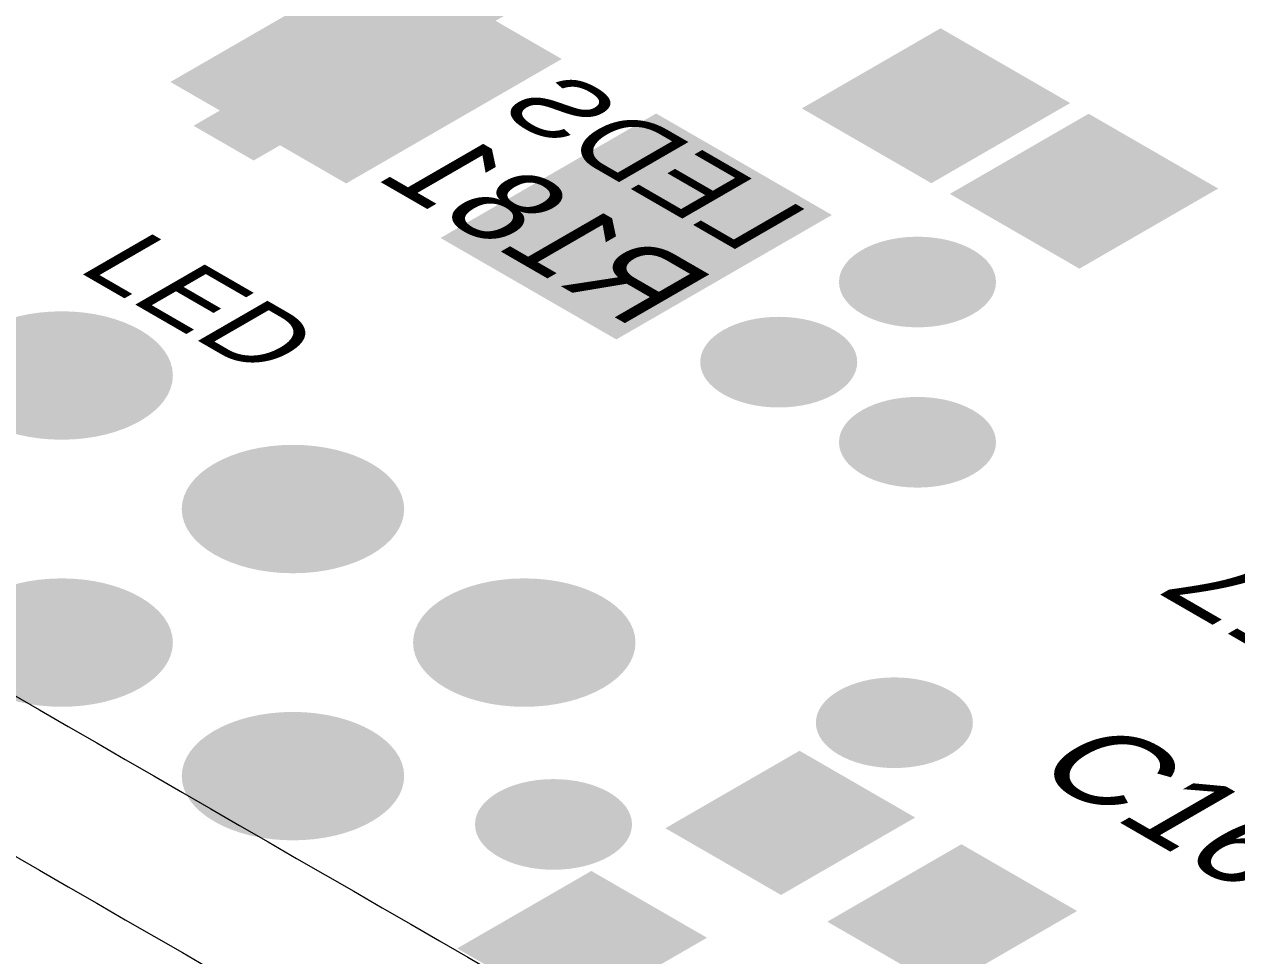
# Model space of a CAD drawing. Header units: millimetres. Extents: x -6 to 177, y -65 to 42.
# Drawn here: x 38.25 to 47.52, y -26.89 to -19.77 of the extents above; entities that cross this region are included whole.
import ezdxf

# ---------------------------------------------------------------- set-up
doc = ezdxf.new("R2010")
doc.units = ezdxf.units.MM
for name, color, linetype, true_color in [('Bottom Layer- Bottom', 7, 'Continuous', 0xffffff), ('Bottom Overlay- Bot Silk', 7, 'Continuous', 0xffffff), ('Bottom Solder- Bot Mask', 7, 'Continuous', 0xffffff), ('Mechanical 13', 7, 'Continuous', 0xffffff), ('Multi-Layer', 7, 'Continuous', 0xffffff), ('Pad Holes', 7, 'Continuous', 0xffffff), ('Top Layer- Top', 7, 'Continuous', 0xffffff), ('Top Overlay- Top Silk', 7, 'Continuous', 0xffffff), ('Top Paste- Top Paste', 7, 'Continuous', 0xffffff), ('Top Solder- Top Mask', 7, 'Continuous', 0xffffff), ('Via Holes', 7, 'Continuous', 0xffffff)]:
    doc.layers.add(name, color=color, linetype=linetype, true_color=true_color)
doc.styles.add('Arial', font='')
doc.styles.get('Arial').set_extended_font_data('Arial')

# ---------------------------------------------------------------- blocks, each defined once
blk = doc.blocks.new('CAP_POL_1411_3528_218')
at = {"layer": 'Mechanical 13', "linetype": 'Continuous', "lineweight": 18}
blk.add_hatch(color=56, dxfattribs=at).paths.add_polyline_path([(39.5449, -20.5451), (40.0046, -20.8105), (42.0552, -19.6265), (41.5956, -19.3612)], flags=0)
at = {"layer": 'Top Layer- Top', "linetype": 'Continuous', "lineweight": 18}
for points in [[(39.4389, -20.2103), (41.0157, -19.2999), (42.2885, -20.0348), (40.7117, -20.9452)], [(41.5036, -21.4024), (43.0805, -20.492), (44.3533, -21.2269), (42.7764, -22.1373)]]:
    blk.add_hatch(color=7, dxfattribs=at).paths.add_polyline_path(points, flags=0)
at = {"layer": 'Top Paste- Top Paste', "linetype": 'Continuous', "lineweight": 18}
for points in [[(39.4389, -20.2103), (41.0157, -19.2999), (42.2885, -20.0348), (40.7117, -20.9452)], [(41.5036, -21.4024), (43.0805, -20.492), (44.3533, -21.2269), (42.7764, -22.1373)]]:
    blk.add_hatch(color=7, dxfattribs=at).paths.add_polyline_path(points, flags=0)
at = {"layer": 'Top Solder- Top Mask', "linetype": 'Continuous', "lineweight": 18}
for points in [[(39.3682, -20.2103), (41.0157, -19.2591), (42.3592, -20.0348), (40.7117, -20.986)], [(41.4329, -21.4024), (43.0805, -20.4512), (44.424, -21.2269), (42.7764, -22.1781)]]:
    blk.add_hatch(color=7, dxfattribs=at).paths.add_polyline_path(points, flags=0)
blk = doc.blocks.new('CAP_0805_2012_217')
at = {"layer": 'Top Layer- Top', "linetype": 'Continuous', "lineweight": 18}
for points in [[(46.1741, -20.3716), (45.1841, -20.9431), (44.2649, -20.4124), (45.2548, -19.8409)], [(47.3054, -21.0248), (46.3155, -21.5963), (45.3963, -21.0656), (46.3862, -20.4941)]]:
    blk.add_hatch(color=7, dxfattribs=at).paths.add_polyline_path(points, flags=0)
at = {"layer": 'Top Paste- Top Paste', "linetype": 'Continuous', "lineweight": 18}
for points in [[(46.1741, -20.3716), (45.1841, -20.9431), (44.2649, -20.4124), (45.2548, -19.8409)], [(47.3054, -21.0248), (46.3155, -21.5963), (45.3963, -21.0656), (46.3862, -20.4941)]]:
    blk.add_hatch(color=7, dxfattribs=at).paths.add_polyline_path(points, flags=0)
at = {"layer": 'Top Solder- Top Mask', "linetype": 'Continuous', "lineweight": 18}
for points in [[(46.2448, -20.3716), (45.1841, -20.984), (44.1942, -20.4124), (45.2548, -19.8)], [(47.3762, -21.0248), (46.3155, -21.6372), (45.3255, -21.0656), (46.3862, -20.4532)]]:
    blk.add_hatch(color=7, dxfattribs=at).paths.add_polyline_path(points, flags=0)
blk = doc.blocks.new('3362X_PRIMARY_B_67')
at = {"layer": 'Bottom Layer- Bottom', "linetype": 'Continuous', "lineweight": 18}
h = blk.add_hatch(color=7, dxfattribs=at)
edge = h.paths.add_edge_path(flags=0)
edge.add_ellipse((38.5373, -22.4537), major_axis=(-0.8, 0), ratio=0.57735, start_angle=0, end_angle=360)
h = blk.add_hatch(color=7, dxfattribs=at)
edge = h.paths.add_edge_path(flags=0)
edge.add_ellipse((38.5373, -24.4949), major_axis=(-0.8, 0), ratio=0.57735, start_angle=0, end_angle=360)
h = blk.add_hatch(color=7, dxfattribs=at)
edge = h.paths.add_edge_path(flags=0)
edge.add_ellipse((42.0729, -24.4949), major_axis=(-0.8, 0), ratio=0.57735, start_angle=0, end_angle=360)
at = {"layer": 'Bottom Solder- Bot Mask', "linetype": 'Continuous', "lineweight": 18}
h = blk.add_hatch(color=7, dxfattribs=at)
edge = h.paths.add_edge_path(flags=0)
edge.add_ellipse((38.5373, -22.4537), major_axis=(-0.85, 0), ratio=0.57735, start_angle=0, end_angle=360)
h = blk.add_hatch(color=7, dxfattribs=at)
edge = h.paths.add_edge_path(flags=0)
edge.add_ellipse((38.5373, -24.4949), major_axis=(-0.85, 0), ratio=0.57735, start_angle=0, end_angle=360)
h = blk.add_hatch(color=7, dxfattribs=at)
edge = h.paths.add_edge_path(flags=0)
edge.add_ellipse((42.0729, -24.4949), major_axis=(-0.85, 0), ratio=0.57735, start_angle=0, end_angle=360)
at = {"layer": 'Multi-Layer', "linetype": 'Continuous', "lineweight": 18}
h = blk.add_hatch(color=9, dxfattribs=at)
edge = h.paths.add_edge_path(flags=0)
edge.add_ellipse((38.5373, -22.4537), major_axis=(-0.8, 0), ratio=0.57735, start_angle=0, end_angle=360)
h = blk.add_hatch(color=9, dxfattribs=at)
edge = h.paths.add_edge_path(flags=0)
edge.add_ellipse((38.5373, -24.4949), major_axis=(-0.8, 0), ratio=0.57735, start_angle=0, end_angle=360)
h = blk.add_hatch(color=9, dxfattribs=at)
edge = h.paths.add_edge_path(flags=0)
edge.add_ellipse((42.0729, -24.4949), major_axis=(-0.8, 0), ratio=0.57735, start_angle=0, end_angle=360)
at = {"layer": 'Pad Holes', "linetype": 'Continuous', "lineweight": 18}
h = blk.add_hatch(color=7, dxfattribs=at)
edge = h.paths.add_edge_path(flags=0)
edge.add_ellipse((38.5373, -22.4537), major_axis=(-0.4, 0), ratio=0.57735, start_angle=0, end_angle=360)
h = blk.add_hatch(color=7, dxfattribs=at)
edge = h.paths.add_edge_path(flags=0)
edge.add_ellipse((38.5373, -24.4949), major_axis=(-0.4, 0), ratio=0.57735, start_angle=0, end_angle=360)
h = blk.add_hatch(color=7, dxfattribs=at)
edge = h.paths.add_edge_path(flags=0)
edge.add_ellipse((42.0729, -24.4949), major_axis=(-0.4, 0), ratio=0.57735, start_angle=0, end_angle=360)
at = {"layer": 'Top Layer- Top', "linetype": 'Continuous', "lineweight": 18}
h = blk.add_hatch(color=7, dxfattribs=at)
edge = h.paths.add_edge_path(flags=0)
edge.add_ellipse((38.5373, -22.4537), major_axis=(-0.8, 0), ratio=0.57735, start_angle=0, end_angle=360)
h = blk.add_hatch(color=7, dxfattribs=at)
edge = h.paths.add_edge_path(flags=0)
edge.add_ellipse((38.5373, -24.4949), major_axis=(-0.8, 0), ratio=0.57735, start_angle=0, end_angle=360)
h = blk.add_hatch(color=7, dxfattribs=at)
edge = h.paths.add_edge_path(flags=0)
edge.add_ellipse((42.0729, -24.4949), major_axis=(-0.8, 0), ratio=0.57735, start_angle=0, end_angle=360)
at = {"layer": 'Top Solder- Top Mask', "linetype": 'Continuous', "lineweight": 18}
h = blk.add_hatch(color=7, dxfattribs=at)
edge = h.paths.add_edge_path(flags=0)
edge.add_ellipse((38.5373, -22.4537), major_axis=(-0.85, 0), ratio=0.57735, start_angle=0, end_angle=360)
h = blk.add_hatch(color=7, dxfattribs=at)
edge = h.paths.add_edge_path(flags=0)
edge.add_ellipse((38.5373, -24.4949), major_axis=(-0.85, 0), ratio=0.57735, start_angle=0, end_angle=360)
h = blk.add_hatch(color=7, dxfattribs=at)
edge = h.paths.add_edge_path(flags=0)
edge.add_ellipse((42.0729, -24.4949), major_axis=(-0.85, 0), ratio=0.57735, start_angle=0, end_angle=360)
blk = doc.blocks.new('RES_0805_2012_37')
at = {"layer": 'Top Layer- Top', "linetype": 'Continuous', "lineweight": 18}
for points in [[(43.2219, -25.9136), (44.1765, -25.3624), (44.9897, -25.8319), (44.0351, -26.383)], [(44.4593, -26.628), (45.4139, -26.0769), (46.2271, -26.5463), (45.2725, -27.0975)]]:
    blk.add_hatch(color=7, dxfattribs=at).paths.add_polyline_path(points, flags=0)
at = {"layer": 'Top Paste- Top Paste', "linetype": 'Continuous', "lineweight": 18}
for points in [[(43.2219, -25.9136), (44.1765, -25.3624), (44.9897, -25.8319), (44.0351, -26.383)], [(44.4593, -26.628), (45.4139, -26.0769), (46.2271, -26.5463), (45.2725, -27.0975)]]:
    blk.add_hatch(color=7, dxfattribs=at).paths.add_polyline_path(points, flags=0)
at = {"layer": 'Top Solder- Top Mask', "linetype": 'Continuous', "lineweight": 18}
for points in [[(43.1512, -25.9136), (44.1765, -25.3216), (45.0604, -25.8319), (44.0351, -26.4239)], [(44.3886, -26.628), (45.4139, -26.036), (46.2978, -26.5463), (45.2725, -27.1383)]]:
    blk.add_hatch(color=7, dxfattribs=at).paths.add_polyline_path(points, flags=0)
blk = doc.blocks.new('RES_0805_2012_23')
at = {"layer": 'Top Layer- Top', "linetype": 'Continuous', "lineweight": 18}
for points in [[(43.3987, -26.7505), (42.4441, -27.3016), (41.6309, -26.8321), (42.5855, -26.281)], [(44.6361, -27.4649), (43.6815, -28.016), (42.8683, -27.5466), (43.8229, -26.9954)]]:
    blk.add_hatch(color=7, dxfattribs=at).paths.add_polyline_path(points, flags=0)
at = {"layer": 'Top Paste- Top Paste', "linetype": 'Continuous', "lineweight": 18}
for points in [[(43.3987, -26.7505), (42.4441, -27.3016), (41.6309, -26.8321), (42.5855, -26.281)], [(44.6361, -27.4649), (43.6815, -28.016), (42.8683, -27.5466), (43.8229, -26.9954)]]:
    blk.add_hatch(color=7, dxfattribs=at).paths.add_polyline_path(points, flags=0)
at = {"layer": 'Top Solder- Top Mask', "linetype": 'Continuous', "lineweight": 18}
for points in [[(43.4694, -26.7505), (42.4441, -27.3424), (41.5602, -26.8321), (42.5855, -26.2402)], [(44.7068, -27.4649), (43.6815, -28.0569), (42.7976, -27.5466), (43.8229, -26.9546)]]:
    blk.add_hatch(color=7, dxfattribs=at).paths.add_polyline_path(points, flags=0)

msp = doc.modelspace()

# ---------------------------------------------------------------- hatches: boundary and pattern name
at = {"layer": 'Bottom Layer- Bottom', "linetype": 'Continuous', "lineweight": 18}
h = msp.add_hatch(color=7, dxfattribs=at)
edge = h.paths.add_edge_path(flags=0)
edge.add_ellipse((45.0781, -21.7392), major_axis=(-0.55, 0), ratio=0.57735, start_angle=0, end_angle=360)
h = msp.add_hatch(color=7, dxfattribs=at)
edge = h.paths.add_edge_path(flags=0)
edge.add_ellipse((44.0174, -22.3516), major_axis=(-0.55, 0), ratio=0.57735, start_angle=0, end_angle=360)
h = msp.add_hatch(color=7, dxfattribs=at)
edge = h.paths.add_edge_path(flags=0)
edge.add_ellipse((45.0781, -22.964), major_axis=(-0.55, 0), ratio=0.57735, start_angle=0, end_angle=360)
h = msp.add_hatch(color=7, dxfattribs=at)
edge = h.paths.add_edge_path(flags=0)
edge.add_ellipse((40.3051, -23.4743), major_axis=(-0.8, 0), ratio=0.57735, start_angle=0, end_angle=360)
h = msp.add_hatch(color=7, dxfattribs=at)
edge = h.paths.add_edge_path(flags=0)
edge.add_ellipse((44.9013, -25.1073), major_axis=(-0.55, 0), ratio=0.57735, start_angle=0, end_angle=360)
h = msp.add_hatch(color=7, dxfattribs=at)
edge = h.paths.add_edge_path(flags=0)
edge.add_ellipse((40.3051, -25.5155), major_axis=(-0.8, 0), ratio=0.57735, start_angle=0, end_angle=360)
h = msp.add_hatch(color=7, dxfattribs=at)
edge = h.paths.add_edge_path(flags=0)
edge.add_ellipse((42.2963, -25.8846), major_axis=(-0.55, 0), ratio=0.57735, start_angle=0, end_angle=360)
at = {"layer": 'Bottom Solder- Bot Mask', "linetype": 'Continuous', "lineweight": 18}
h = msp.add_hatch(color=7, dxfattribs=at)
edge = h.paths.add_edge_path(flags=0)
edge.add_ellipse((45.0781, -21.7392), major_axis=(-0.6, 0), ratio=0.57735, start_angle=0, end_angle=360)
h = msp.add_hatch(color=7, dxfattribs=at)
edge = h.paths.add_edge_path(flags=0)
edge.add_ellipse((44.0174, -22.3516), major_axis=(-0.6, 0), ratio=0.57735, start_angle=0, end_angle=360)
h = msp.add_hatch(color=7, dxfattribs=at)
edge = h.paths.add_edge_path(flags=0)
edge.add_ellipse((45.0781, -22.964), major_axis=(-0.6, 0), ratio=0.57735, start_angle=0, end_angle=360)
h = msp.add_hatch(color=7, dxfattribs=at)
edge = h.paths.add_edge_path(flags=0)
edge.add_ellipse((40.3051, -23.4743), major_axis=(-0.85, 0), ratio=0.57735, start_angle=0, end_angle=360)
h = msp.add_hatch(color=7, dxfattribs=at)
edge = h.paths.add_edge_path(flags=0)
edge.add_ellipse((44.9013, -25.1073), major_axis=(-0.6, 0), ratio=0.57735, start_angle=0, end_angle=360)
h = msp.add_hatch(color=7, dxfattribs=at)
edge = h.paths.add_edge_path(flags=0)
edge.add_ellipse((40.3051, -25.5155), major_axis=(-0.85, 0), ratio=0.57735, start_angle=0, end_angle=360)
h = msp.add_hatch(color=7, dxfattribs=at)
edge = h.paths.add_edge_path(flags=0)
edge.add_ellipse((42.2963, -25.8846), major_axis=(-0.6, 0), ratio=0.57735, start_angle=0, end_angle=360)
at = {"layer": 'Multi-Layer', "linetype": 'Continuous', "lineweight": 18}
h = msp.add_hatch(color=9, dxfattribs=at)
edge = h.paths.add_edge_path(flags=0)
edge.add_ellipse((40.3051, -23.4743), major_axis=(-0.8, 0), ratio=0.57735, start_angle=0, end_angle=360)
h = msp.add_hatch(color=9, dxfattribs=at)
edge = h.paths.add_edge_path(flags=0)
edge.add_ellipse((40.3051, -25.5155), major_axis=(-0.8, 0), ratio=0.57735, start_angle=0, end_angle=360)
at = {"layer": 'Pad Holes', "linetype": 'Continuous', "lineweight": 18}
h = msp.add_hatch(color=7, dxfattribs=at)
edge = h.paths.add_edge_path(flags=0)
edge.add_ellipse((40.3051, -23.4743), major_axis=(-0.4, 0), ratio=0.57735, start_angle=0, end_angle=360)
h = msp.add_hatch(color=7, dxfattribs=at)
edge = h.paths.add_edge_path(flags=0)
edge.add_ellipse((40.3051, -25.5155), major_axis=(-0.4, 0), ratio=0.57735, start_angle=0, end_angle=360)
at = {"layer": 'Top Layer- Top', "linetype": 'Continuous', "lineweight": 18}
h = msp.add_hatch(color=7, dxfattribs=at)
edge = h.paths.add_edge_path(flags=0)
edge.add_ellipse((45.0781, -21.7392), major_axis=(-0.55, 0), ratio=0.57735, start_angle=0, end_angle=360)
h = msp.add_hatch(color=7, dxfattribs=at)
edge = h.paths.add_edge_path(flags=0)
edge.add_ellipse((44.0174, -22.3516), major_axis=(-0.55, 0), ratio=0.57735, start_angle=0, end_angle=360)
h = msp.add_hatch(color=7, dxfattribs=at)
edge = h.paths.add_edge_path(flags=0)
edge.add_ellipse((45.0781, -22.964), major_axis=(-0.55, 0), ratio=0.57735, start_angle=0, end_angle=360)
h = msp.add_hatch(color=7, dxfattribs=at)
edge = h.paths.add_edge_path(flags=0)
edge.add_ellipse((40.3051, -23.4743), major_axis=(-0.8, 0), ratio=0.57735, start_angle=0, end_angle=360)
h = msp.add_hatch(color=7, dxfattribs=at)
edge = h.paths.add_edge_path(flags=0)
edge.add_ellipse((44.9013, -25.1073), major_axis=(-0.55, 0), ratio=0.57735, start_angle=0, end_angle=360)
h = msp.add_hatch(color=7, dxfattribs=at)
edge = h.paths.add_edge_path(flags=0)
edge.add_ellipse((40.3051, -25.5155), major_axis=(-0.8, 0), ratio=0.57735, start_angle=0, end_angle=360)
h = msp.add_hatch(color=7, dxfattribs=at)
edge = h.paths.add_edge_path(flags=0)
edge.add_ellipse((42.2963, -25.8846), major_axis=(-0.55, 0), ratio=0.57735, start_angle=0, end_angle=360)
at = {"layer": 'Top Solder- Top Mask', "linetype": 'Continuous', "lineweight": 18}
h = msp.add_hatch(color=7, dxfattribs=at)
edge = h.paths.add_edge_path(flags=0)
edge.add_ellipse((45.0781, -21.7392), major_axis=(-0.6, 0), ratio=0.57735, start_angle=0, end_angle=360)
h = msp.add_hatch(color=7, dxfattribs=at)
edge = h.paths.add_edge_path(flags=0)
edge.add_ellipse((44.0174, -22.3516), major_axis=(-0.6, 0), ratio=0.57735, start_angle=0, end_angle=360)
h = msp.add_hatch(color=7, dxfattribs=at)
edge = h.paths.add_edge_path(flags=0)
edge.add_ellipse((45.0781, -22.964), major_axis=(-0.6, 0), ratio=0.57735, start_angle=0, end_angle=360)
h = msp.add_hatch(color=7, dxfattribs=at)
edge = h.paths.add_edge_path(flags=0)
edge.add_ellipse((40.3051, -23.4743), major_axis=(-0.85, 0), ratio=0.57735, start_angle=0, end_angle=360)
h = msp.add_hatch(color=7, dxfattribs=at)
edge = h.paths.add_edge_path(flags=0)
edge.add_ellipse((44.9013, -25.1073), major_axis=(-0.6, 0), ratio=0.57735, start_angle=0, end_angle=360)
h = msp.add_hatch(color=7, dxfattribs=at)
edge = h.paths.add_edge_path(flags=0)
edge.add_ellipse((40.3051, -25.5155), major_axis=(-0.85, 0), ratio=0.57735, start_angle=0, end_angle=360)
h = msp.add_hatch(color=7, dxfattribs=at)
edge = h.paths.add_edge_path(flags=0)
edge.add_ellipse((42.2963, -25.8846), major_axis=(-0.6, 0), ratio=0.57735, start_angle=0, end_angle=360)
at = {"layer": 'Via Holes', "linetype": 'Continuous', "lineweight": 18}
h = msp.add_hatch(color=7, dxfattribs=at)
edge = h.paths.add_edge_path(flags=0)
edge.add_ellipse((45.0781, -21.7392), major_axis=(-0.3, 0), ratio=0.57735, start_angle=0, end_angle=360)
h = msp.add_hatch(color=7, dxfattribs=at)
edge = h.paths.add_edge_path(flags=0)
edge.add_ellipse((44.0174, -22.3516), major_axis=(-0.3, 0), ratio=0.57735, start_angle=0, end_angle=360)
h = msp.add_hatch(color=7, dxfattribs=at)
edge = h.paths.add_edge_path(flags=0)
edge.add_ellipse((45.0781, -22.964), major_axis=(-0.3, 0), ratio=0.57735, start_angle=0, end_angle=360)
h = msp.add_hatch(color=7, dxfattribs=at)
edge = h.paths.add_edge_path(flags=0)
edge.add_ellipse((44.9013, -25.1073), major_axis=(-0.3, 0), ratio=0.57735, start_angle=0, end_angle=360)
h = msp.add_hatch(color=7, dxfattribs=at)
edge = h.paths.add_edge_path(flags=0)
edge.add_ellipse((42.2963, -25.8846), major_axis=(-0.3, 0), ratio=0.57735, start_angle=0, end_angle=360)

# ---------------------------------------------------------------- linework, layer by layer
at = {"color": 252, "linetype": 'Continuous', "lineweight": 13}
for points in [[(-6.364, 0.8165), (2.9463, -4.5588), (21.5668, -15.3093), (49.4975, -31.4351), (77.4282, -47.5609), (96.0487, -58.3115), (105.3589, -63.6867)], [(-6.364, -0.4082), (2.9463, -5.7835), (21.5668, -16.5341), (49.4975, -32.6599), (77.4282, -48.7857), (96.0487, -59.5362), (105.3589, -64.9115)]]:
    msp.add_open_spline(points, degree=3, dxfattribs=at)
at = {"color": 163, "linetype": 'Continuous', "lineweight": 18}
msp.add_open_spline([(-6.364, -0.4082), (2.9463, -5.7835), (21.5668, -16.5341), (49.4975, -32.6599), (77.4282, -48.7857), (96.0487, -59.5362), (105.3589, -64.9115)], degree=3, dxfattribs=at)

# ---------------------------------------------------------------- block references
for name in ['CAP_POL_1411_3528_218', 'CAP_0805_2012_217', '3362X_PRIMARY_B_67', 'RES_0805_2012_37', 'RES_0805_2012_23']:
    msp.add_blockref(name, (0, 0), dxfattribs=at)

# ---------------------------------------------------------------- texts
at = {"layer": 'Bottom Overlay- Bot Silk', "color": 44, "linetype": 'Continuous', "lineweight": 13, "extrusion": (0, -0.816497, -0.57735), "attachment_point": 7, "text_direction": (-0.707107, 0.408248, -0.57735), "line_spacing_factor": 1.047437, "style": 'Arial'}
for s, insert, char_height in [('\\fArial|b0|i0;\\W0.9779;LEDS', (43.7351, -21.5258, 0.0858), 0.750001), ('\\fArial|b0|i0;\\W0.9168;R181', (42.9003, -22.0977, 0.1043), 0.912)]:
    msp.add_mtext(s, dxfattribs=dict(at, insert=insert, char_height=char_height))
at = {"layer": 'Top Overlay- Top Silk', "color": 2, "linetype": 'Continuous', "lineweight": 13, "extrusion": (0, 0.816497, 0.57735), "attachment_point": 7, "line_spacing_factor": 1.047437, "style": 'Arial'}
for s, insert, char_height, text_direction in [('\\fArial|b0|i0;\\W0.9700;LED', (38.6418, -21.6471, 0.1317), 0.750001, (0.707107, -0.408248, 0.57735)), ('\\fArial|b0|i0;\\W0.9760;R157', (49.6452, -24.9386, -0.1517), 0.912, (-0.707107, 0.408248, -0.57735)), ('\\fArial|b0|i0;\\W0.9855;C16', (45.9094, -25.468, 0.1601), 0.912, (0.707107, -0.408248, 0.57735))]:
    msp.add_mtext(s, dxfattribs=dict(at, insert=insert, char_height=char_height, text_direction=text_direction))

doc.saveas('drawing.dxf')
